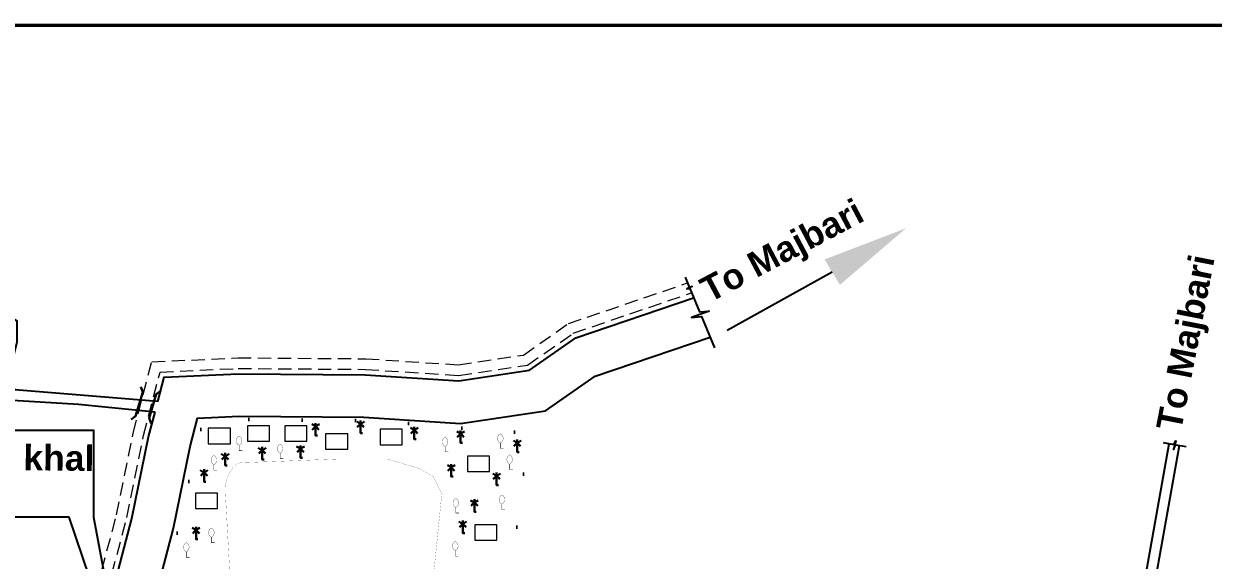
# Model space of a CAD drawing. Header units: millimetres. Extents: x 103 to 31322, y -126863 to -48.
# Drawn here: x 30308.9 to 30756, y -126089.1 to -125887.2 of the extents above; entities that cross this region are included whole.
import ezdxf

# ---------------------------------------------------------------- set-up
doc = ezdxf.new("R2010")
doc.units = ezdxf.units.MM
doc.header["$MEASUREMENT"] = 0
for name, pattern in [('DASHED2', [0.375, 0.25, -0.125]), ('DOT2', [0.125, 0, -0.125]), ('HIDDENX2', [0.75, 0.5, -0.25])]:
    doc.linetypes.add(name, pattern=pattern)
for name, color, linetype in [('boundary', 7, 'Continuous'), ('Home Stead', 151, 'Continuous'), ('Khal', 4, 'Continuous'), ('TEXT', 5, 'Continuous'), ('Trees', 77, 'Continuous')]:
    doc.layers.add(name, color=color, linetype=linetype)
for name, color, linetype, lineweight in [('Bridge or Culvert', 7, 'Continuous', 25), ('Earthan Road', 7, 'DASHED2', 9), ('HOUSE', 144, 'Continuous', 18), ('Pond or Ditch', 7, 'Continuous', 9), ('PUCCA ROAD', 1, 'Continuous', 30)]:
    doc.layers.add(name, color=color, linetype=linetype, lineweight=lineweight)
doc.styles.add('sum', font='arialbd.ttf')

# ---------------------------------------------------------------- blocks, each defined once
blk = doc.blocks.new('A$C7FEE66E4')
at = {"layer": 'Trees', "linetype": 'Continuous', "const_width": 0.000142}
blk.add_lwpolyline([(0, 0.00001, 0.606435), (0, 0.00493, 0.606435)], format="xyb", close=True, dxfattribs=at)
at = {"layer": 'Trees', "linetype": 'Continuous', "const_width": 0.000252}
for points in [[(0, 0.00001), (0, -0.00287)], [(0, -0.00287), (0.00172, -0.00287)]]:
    blk.add_lwpolyline(points, dxfattribs=at)
blk = doc.blocks.new('A$C01DB3217')
at = {"layer": 'Trees', "color": 1, "lineweight": 30}
blk.add_lwpolyline([(0, 0.0028), (0, -0.00714), (0.00154, -0.00714)], dxfattribs=at)
for centre, start, end in [((-0.01201, -0.01535), 41.24911, 62.67823), ((0.01201, -0.01535), 117.32177, 138.75089)]:
    blk.add_arc(centre, 0.01949, start, end, dxfattribs=at)

msp = doc.modelspace()

# ---------------------------------------------------------------- linework, layer by layer
at = {"layer": 'boundary', "color": 0, "const_width": 1.25}
msp.add_lwpolyline([(29956.78, -125887.87), (31321.83, -125887.87), (31321.83, -126860.9), (29956.78, -126860.9), (29956.78, -125887.87)], dxfattribs=at)
at = {"layer": 'Bridge or Culvert', "color": 7, "linetype": 'Continuous', "lineweight": 30}
for points in [[(30349.25, -126036.1), (30350.96, -126034.87), (30353.63, -126025.83), (30352.85, -126023.86)], [(30356.76, -126037.6), (30356.01, -126035.64), (30358.68, -126026.61), (30360.41, -126025.38)]]:
    msp.add_lwpolyline(points, dxfattribs=at)
at = {"layer": 'Earthan Road', "color": 7, "linetype": 'HIDDENX2', "ltscale": 10}
for points in [[(29950.71, -126515.62), (30001.84, -126469.95), (30055.03, -126419.7), (30080.75, -126387.17), (30133.06, -126335.65), (30192.69, -126267.9), (30247.18, -126210.8), (30263.62, -126193.66), (30314.56, -126142.11), (30325.24, -126127.16), (30334.46, -126107.34), (30343.73, -126072.02), (30349.99, -126041.25), (30357.01, -126014.44), (30389.43, -126012.92), (30437.46, -126013.26), (30472.18, -126015.55), (30496.67, -126011.86), (30513.62, -126000.04), (30558.36, -125984.76)], [(29953.43, -126518.55), (30004.55, -126472.89), (30057.99, -126422.41), (30083.73, -126389.85), (30135.97, -126338.4), (30195.64, -126270.6), (30250.07, -126213.57), (30266.46, -126196.47), (30317.62, -126144.69), (30328.71, -126129.19), (30338.24, -126108.7), (30347.62, -126072.93), (30353.88, -126042.16), (30360.14, -126018.29), (30389.5, -126016.92), (30437.31, -126017.26), (30472.35, -126019.57), (30498.2, -126015.67), (30515.45, -126003.64), (30559.93, -125988.46)]]:
    msp.add_lwpolyline(points, dxfattribs=at)
at = {"layer": 'Home Stead', "color": 7, "linetype": 'DOT2', "lineweight": 50, "ltscale": 159.474072, "flags": 128}
msp.add_lwpolyline([(30499.18, -126127.77), (30492.39, -126150.62), (30490.35, -126156.19), (30481.05, -126156.33), (30444.25, -126151.33), (30427.63, -126145.51), (30414.86, -126139), (30403.46, -126135.01), (30394.17, -126133.26), (30376.97, -126131.12), (30363.7, -126129), (30354.33, -126126.97), (30353.1, -126124.66), (30363.04, -126094.6), (30375.11, -126040.89), (30376.38, -126037.13), (30392.59, -126036.15), (30412.35, -126036.37), (30437.73, -126036.52), (30456.31, -126037.86), (30477.15, -126039.75), (30486.44, -126039.21), (30498.48, -126042.07), (30493.3, -126083.95), (30499.18, -126127.77)], dxfattribs=at)
at = {"layer": 'HOUSE'}
for points in [[(30378.25, -126045.21), (30386.55, -126045.21), (30386.55, -126039.4), (30378.25, -126039.4), (30378.25, -126045.21)], [(30393, -126044.3), (30401.29, -126044.3), (30401.29, -126038.5), (30393, -126038.5), (30393, -126044.3)], [(30406.97, -126044.3), (30415.26, -126044.3), (30415.26, -126038.5), (30406.97, -126038.5), (30406.97, -126044.3)], [(30442.8, -126045.6), (30451.1, -126045.6), (30451.1, -126039.79), (30442.8, -126039.79), (30442.8, -126045.6)], [(30422.36, -126047.28), (30430.66, -126047.28), (30430.66, -126041.47), (30422.36, -126041.47), (30422.36, -126047.28)], [(30475.66, -126055.68), (30483.96, -126055.68), (30483.96, -126049.87), (30475.66, -126049.87), (30475.66, -126055.68)], [(30373.46, -126069.64), (30381.76, -126069.64), (30381.76, -126063.83), (30373.46, -126063.83), (30373.46, -126069.64)], [(30478.46, -126081.56), (30486.75, -126081.56), (30486.75, -126075.76), (30478.46, -126075.76), (30478.46, -126081.56)]]:
    msp.add_lwpolyline(points, dxfattribs=at)
at = {"layer": 'Khal', "color": 4, "linetype": 'Continuous'}
for points in [[(30359.3, -126029.4), (30305.54, -126025.02), (30305.54, -126025.02), (30303.45, -126018.94), (30306.4, -126007), (30306.4, -125999.15), (30298.41, -125994.37), (30269.6, -125991.49), (30251.01, -125989.63), (30238.87, -125986.27), (30237.67, -125984.19), (30242.29, -125971.07), (30238.21, -125966.46), (30198.99, -125959.5)], [(30358.25, -126033.38), (30329.52, -126030.46), (30302.62, -126028.86), (30299.29, -126019.13), (30302.4, -126006.52), (30302.4, -126001.41), (30297.13, -125998.26), (30269.2, -125995.47), (30250.27, -125993.58), (30236.23, -125989.69), (30233.28, -125984.6), (30237.74, -125971.96), (30236.14, -125970.15), (30198.24, -125963.43)], [(30359.3, -126029.4), (30361.7, -126020.22), (30389.54, -126018.92), (30437.24, -126019.26), (30472.43, -126021.58), (30498.96, -126017.58), (30516.36, -126005.44), (30560.68, -125990.31)], [(30346.51, -126133.6), (30355.24, -126114.83), (30365.16, -126077.01), (30371.42, -126046.24), (30374.2, -126035.66), (30389.86, -126034.92), (30436.66, -126035.26), (30473.11, -126037.66), (30505.04, -126032.84), (30523.66, -126019.86), (30566.88, -126005.1)]]:
    msp.add_lwpolyline(points, dxfattribs=at)
at = {"layer": 'Khal', "lineweight": 25, "ltscale": 0.1}
for points in [[(30557.53, -125982.63), (30558.96, -125986.3), (30560.17, -125986.12), (30558.13, -125987.01), (30559.26, -125986.81), (30562.84, -125995.62), (30566.54, -125995.31), (30559.91, -125997.79), (30563.69, -125997.31), (30568.57, -126009.21)], [(30267.89, -126197.87), (30319.16, -126145.99), (30330.45, -126130.2), (30340.13, -126109.38), (30349.57, -126073.38), (30355.83, -126042.61), (30358.25, -126033.38)]]:
    msp.add_lwpolyline(points, dxfattribs=at)
at = {"layer": 'Pond or Ditch', "color": 4, "const_width": 0.0508}
msp.add_lwpolyline([(30466.03, -126064.04), (30461.84, -126105.36), (30454.28, -126120.97, -0.188573), (30449.36, -126125.53, -0.189387), (30440.5, -126125.53), (30396.63, -126117.86), (30389.92, -126114.51), (30387.16, -126108.76), (30384.66, -126063.36, -0.182194), (30387.54, -126054.21, -0.276483), (30392.5, -126052.32), (30427.64, -126050.96), (30445.32, -126050.96), (30457.24, -126054.44), (30462.71, -126057.47), (30466.03, -126064.04)], format="xyb", dxfattribs=at)
at = {"layer": 'PUCCA ROAD', "lineweight": 25}
for points in [[(30737.11, -126044.83), (30741.14, -126045.52), (30741.86, -126044.12), (30741.05, -126047.43), (30741.9, -126045.71), (30745.74, -126046.33)], [(30065.81, -126610.11), (30158, -126570.64), (30190.32, -126571.65), (30271.49, -126586.24), (30343.4, -126587.86), (30443.26, -126611.03), (30497, -126617.12), (30531.91, -126622.54), (30570.35, -126600.82), (30640.31, -126543.16), (30686.58, -126503.44), (30718.22, -126457.05), (30732.76, -126412.5), (30739.67, -126385.26), (30722.21, -126324.73), (30709.7, -126268.25), (30704.85, -126213.07), (30698.79, -126161.03), (30701.12, -126139.48), (30714.44, -126126.17), (30730.82, -126116.1), (30743.31, -126045.94)], [(30699.33, -126135.6), (30711.95, -126123.01), (30727.2, -126113.64), (30739.37, -126045.22)]]:
    msp.add_lwpolyline(points, dxfattribs=at)
at = {"layer": 'TEXT', "color": 0, "lineweight": 25}
msp.add_lwpolyline([(30612.8, -125980.7), (30573.29, -126002.68)], dxfattribs=at)
at = {"layer": 'TEXT', "color": 7}
msp.add_lwpolyline([(30325.94, -126072.86), (30215.25, -126072.86), (30215.25, -126072.86), (30189.73, -126072.86), (30189.73, -126040.16), (30335.11, -126040.16), (30335.11, -126072.86), (30346.51, -126133.6)], close=True, dxfattribs=at)
at = {"layer": 'TEXT', "color": 0, "lineweight": 25}
msp.add_solid([(30609.91, -125975.91), (30640.53, -125964.16), (30615.64, -125985.45)], dxfattribs=at)

# ---------------------------------------------------------------- block references
at = {"layer": 'Trees', "ltscale": 0.1, "xscale": 474.0691434872497, "yscale": 474.069143487257, "zscale": 474.0691434872481}
for p in [(30418.59, -126038.77), (30435.52, -126037.85), (30455.68, -126040.19), (30473.09, -126041.56), (30494.38, -126044.97), (30384.61, -126049.98), (30398.5, -126047.77), (30412.92, -126047.18), (30469.57, -126054.21), (30376.65, -126056.15), (30486.62, -126057.42), (30478.27, -126067.46), (30473.9, -126075.44), (30373.64, -126077.77)]:
    msp.add_blockref('A$C01DB3217', p, dxfattribs=at)
at = {"layer": 'Trees', "linetype": 'DOT2', "ltscale": 0.2, "xscale": 706.9243480369623, "yscale": 706.9243480369623, "zscale": 706.9243480369598}
for p in [(30389.83, -126045.81), (30467.27, -126046.26), (30488.02, -126044.99), (30405.28, -126048.84), (30491.54, -126052.91), (30380.36, -126053.14), (30471.28, -126069.25), (30488.6, -126067.98), (30379.42, -126080.44), (30369.99, -126085.92), (30471.08, -126085.48)]:
    msp.add_blockref('A$C7FEE66E4', p, dxfattribs=at)

# ---------------------------------------------------------------- texts
at = {"layer": 'TEXT', "color": 7, "width": 184.97, "attachment_point": 1, "style": 'sum'}
for s, insert, char_height, rotation in [('To Majbari', (30562.09, -125983.88), 9.555, 27.9302), ('To Majbari', (30734.45, -126039), 9.555, 78.9975), ('Hiron Middle Para khal\\PStart Ch.0+000km', (30191.63, -126044.38), 9.5555, 359.3803)]:
    msp.add_mtext(s, dxfattribs=dict(at, insert=insert, char_height=char_height, rotation=rotation))

doc.saveas('drawing.dxf')
